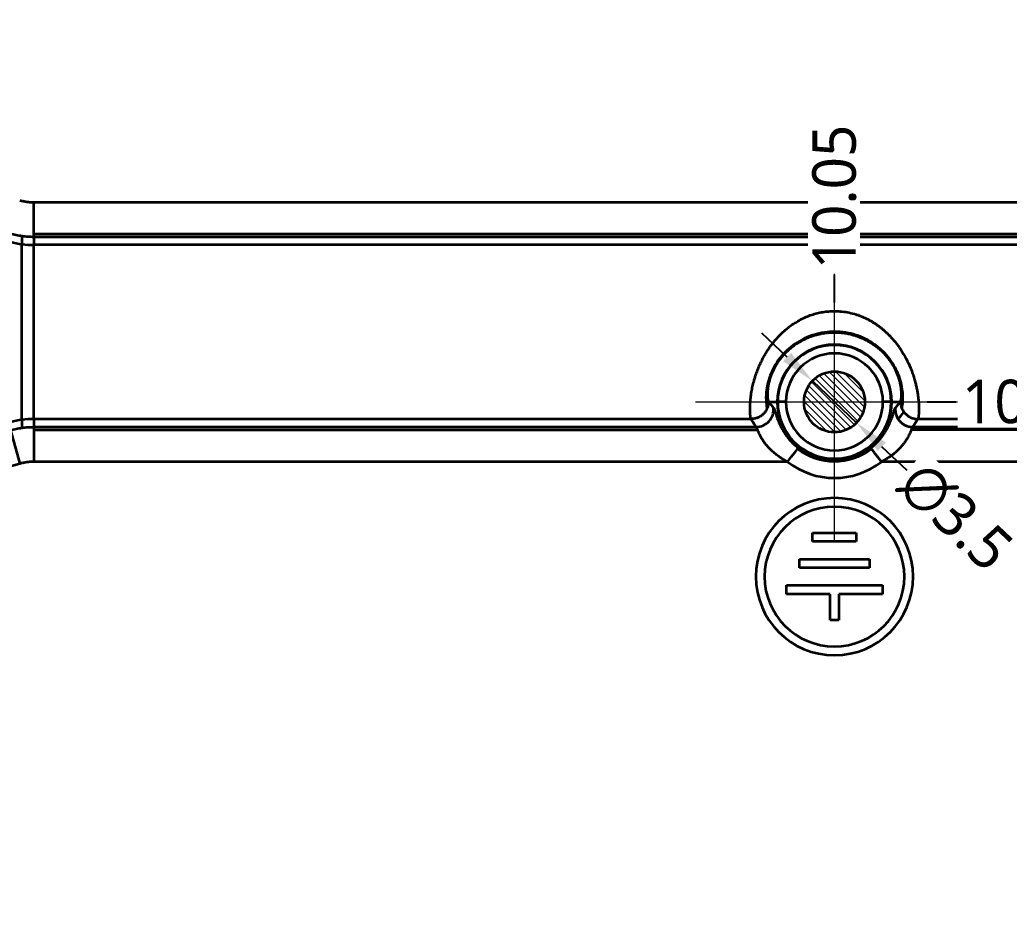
# Model space of a CAD drawing. Header units: millimetres. Extents: x -467 to 269, y 332 to 784.
# Drawn here: x -288.6 to -231.7, y 650.8 to 702.3 of the extents above; entities that cross this region are included whole.
import ezdxf

# ---------------------------------------------------------------- set-up
doc = ezdxf.new("R2010")
doc.units = ezdxf.units.MM
doc.linetypes.add('CENTER', pattern=[50.8, 31.75, -6.35, 6.35, -6.35])
doc.layers.add('1', color=7, linetype='Continuous', true_color=0xffffff)
doc.layers.add('10', color=7, linetype='Continuous', true_color=0xffffff)
doc.layers.add('dim', color=82, linetype='Continuous', lineweight=9)
doc.layers.add('insert', color=85, linetype='Continuous', lineweight=20)
doc.styles.add('Capful-A', font='')
doc.styles.get('Capful-A').set_extended_font_data('Microsoft YaHei')
doc.dimstyles.new('Capful-A-1.0', dxfattribs={"dimtxt": 2.5, "dimasz": 2.5, "dimexe": 1.5, "dimexo": 1, "dimgap": 1.5, "dimtad": 0, "dimdsep": 46, "dimtxsty": 'Capful-A', "dimcen": 0, "dimclrt": 2, "dimazin": 2, "dimtfac": 1, "dimtmove": 0, "dimatfit": 3, "dimfxl": 0, "dimtolj": 1, "dimtzin": 0, "dimarcsym": 0})
doc.dimstyles.new('Capful-A-2.5', dxfattribs={"dimscale": 2.5, "dimtxt": 2.5, "dimasz": 2.5, "dimexe": 1.5, "dimexo": 1, "dimgap": 1.5, "dimtad": 0, "dimdsep": 46, "dimtxsty": 'Capful-A', "dimcen": 0, "dimclrt": 7, "dimazin": 2, "dimtfac": 1, "dimtmove": 0, "dimatfit": 3, "dimfxl": 0, "dimtolj": 1, "dimtzin": 0, "dimarcsym": 0})

# ---------------------------------------------------------------- blocks, each defined once
blk = doc.blocks.new('insert_cir_3.5')
at = {"layer": 'insert', "lineweight": 18}
h = blk.add_hatch(dxfattribs=at)
h.set_pattern_fill('_ANSI31', color=123, scale=0.0875, angle=90)
h.set_pattern_definition([(135, (-303.41597, -621.93713), (-0.1964431, -0.1964431), [])])
h.paths.add_polyline_path([(-1.75, 0, 1), (1.75, 0, 1)])
at = {"layer": 'insert', "color": 1, "linetype": 'CENTER', "lineweight": 18, "ltscale": 0.07}
for p, q in [((0, -1.925), (0, 1.925)), ((-1.925, 0), (1.925, 0))]:
    blk.add_line(p, q, dxfattribs=at)
at = {"layer": 'insert', "lineweight": 18}
blk.add_circle((0, 0), 1.75, dxfattribs=at)
blk = doc.blocks.new('*D29')
at = {"layer": 'Defpoints', "color": 0, "transparency": 16777216}
for p in [(-243.057, 681.502), (-240.517, 679.094)]:
    blk.add_point(p, dxfattribs=at)
at = {"layer": 'dim', "color": 0, "lineweight": -2, "transparency": 16777216}
for p, q in [((-244.509, 682.877), (-245.961, 684.253)), ((-243.057, 681.502), (-240.517, 679.094)), ((-237.613, 676.343), (-239.065, 677.719))]:
    blk.add_line(p, q, dxfattribs=at)
at = {"layer": 'dim', "color": 0, "transparency": 16777216}
blk.add_solid([(-244.28, 683.119), (-244.739, 682.635), (-243.057, 681.502)], dxfattribs=at)
at = {"layer": 'dim', "color": 2, "transparency": 16777216, "insert": (-234.819, 673.697), "char_height": 2.5, "attachment_point": 5, "rotation": 316.5464, "style": 'Capful-A', "bg_fill": 3, "box_fill_scale": 1.1, "bg_fill_color": 256, "bg_fill_true_color": 13158600, "bg_fill_transparency": 0}
blk.add_mtext('\\A1;∅3.5', dxfattribs=at)
at = {"layer": 'dim', "color": 0, "transparency": 16777216}
blk.add_solid([(-238.836, 677.961), (-239.294, 677.477), (-240.517, 679.094)], dxfattribs=at)
blk = doc.blocks.new('*D33')
at = {"layer": 'Defpoints', "color": 0, "transparency": 16777216}
for p in [(-231.737, 766.87), (-231.737, 576.87)]:
    blk.add_point(p, dxfattribs=at)
at = {"layer": 'dim', "color": 0, "lineweight": -2, "transparency": 16777216}
blk.add_line((-231.737, 768.12), (-231.737, 777.097), dxfattribs=at)
at = {"layer": 'dim', "color": 7, "transparency": 16777216, "insert": (-231.737, 780.409), "char_height": 6.25, "attachment_point": 5, "rotation": 90, "style": 'Capful-A', "bg_fill": 3, "box_fill_scale": 1.1, "bg_fill_color": 256, "bg_fill_true_color": 13158600, "bg_fill_transparency": 0}
blk.add_mtext('\\A1;0', dxfattribs=at)
at = {"layer": 'Defpoints', "color": 0, "transparency": 16777216}
blk.add_point((-231.737, 777.097), dxfattribs=at)
blk = doc.blocks.new('*D34')
at = {"layer": 'Defpoints', "color": 0, "transparency": 16777216}
for p in [(-236.946, 680.298), (-231.737, 576.87)]:
    blk.add_point(p, dxfattribs=at)
at = {"layer": 'dim', "color": 0, "lineweight": -2, "transparency": 16777216}
blk.add_line((-236.447, 680.298), (-234.811, 680.298), dxfattribs=at)
at = {"layer": 'dim', "color": 2, "transparency": 16777216, "insert": (-229.361, 680.298), "char_height": 2.5, "attachment_point": 5, "style": 'Capful-A', "bg_fill": 3, "box_fill_scale": 1.1, "bg_fill_color": 256, "bg_fill_true_color": 13158600, "bg_fill_transparency": 0}
blk.add_mtext('\\A1;103.43', dxfattribs=at)
at = {"layer": 'Defpoints', "color": 0, "transparency": 16777216}
blk.add_point((-234.811, 680.298), dxfattribs=at)
blk = doc.blocks.new('*D36')
at = {"layer": 'Defpoints', "color": 0, "transparency": 16777216}
for p in [(-241.787, 685.521), (-231.737, 576.87)]:
    blk.add_point(p, dxfattribs=at)
at = {"layer": 'dim', "color": 0, "lineweight": -2, "transparency": 16777216}
blk.add_line((-241.787, 686.021), (-241.787, 687.601), dxfattribs=at)
at = {"layer": 'dim', "color": 2, "transparency": 16777216, "insert": (-241.787, 692.086), "char_height": 2.5, "attachment_point": 5, "rotation": 90, "style": 'Capful-A', "bg_fill": 3, "box_fill_scale": 1.1, "bg_fill_color": 256, "bg_fill_true_color": 13158600, "bg_fill_transparency": 0}
blk.add_mtext('\\A1;10.05', dxfattribs=at)
at = {"layer": 'Defpoints', "color": 0, "transparency": 16777216}
blk.add_point((-241.787, 687.601), dxfattribs=at)

msp = doc.modelspace()

# ---------------------------------------------------------------- linework, layer by layer
at = {"layer": '1', "color": 1, "linetype": 'CENTER', "lineweight": 18}
for p, q in [((-241.787, 672.298), (-241.787, 688.298)), ((-249.787, 680.298), (-233.787, 680.298))]:
    msp.add_line(p, q, dxfattribs=at)
at = {"layer": '10', "color": 7, "linetype": 'Continuous', "lineweight": 35}
for p, q in [((-287.829, 691.784), (-175.645, 691.784)), ((-287.829, 689.782), (-287.829, 691.784)), ((-288.52, 689.83), (-288.52, 689.371)), ((-175.645, 689.942), (-287.829, 689.942)), ((-175.645, 689.782), (-287.829, 689.782)), ((-287.829, 689.782), (-287.829, 689.324)), ((-288.52, 679.265), (-288.52, 689.371)), ((-175.645, 689.324), (-287.829, 689.324)), ((-287.829, 679.312), (-287.829, 689.324)), ((-245.58, 680.31), (-245.571, 680.298)), ((-245.571, 680.298), (-245.078, 680.298)), ((-244.576, 680.298), (-245.078, 680.298)), ((-238.496, 680.298), (-238.998, 680.298)), ((-238.496, 680.298), (-238.003, 680.298)), ((-288.52, 679.265), (-288.52, 678.806)), ((-287.829, 679.312), (-287.829, 678.854)), ((-246.584, 679.312), (-287.829, 679.312)), ((-192.43, 679.312), (-236.99, 679.312)), ((-289.184, 678.668), (-288.642, 676.74)), ((-287.829, 678.854), (-287.829, 676.852)), ((-287.829, 678.854), (-246.288, 678.854)), ((-287.829, 678.693), (-246.208, 678.693)), ((-192.294, 678.693), (-237.367, 678.693)), ((-237.287, 678.854), (-192.336, 678.854)), ((-288.642, 676.74), (-292.338, 675.701)), ((-244.487, 676.852), (-287.829, 676.852)), ((-191.424, 676.852), (-239.087, 676.852)), ((-243.043, 672.258), (-243.043, 672.76)), ((-243.043, 672.76), (-240.531, 672.76)), ((-240.531, 672.76), (-240.531, 672.258)), ((-240.531, 672.258), (-243.043, 672.258)), ((-243.797, 670.75), (-243.797, 671.253)), ((-243.797, 671.253), (-239.777, 671.253)), ((-239.777, 671.253), (-239.777, 670.75)), ((-239.777, 670.75), (-243.797, 670.75)), ((-244.551, 669.243), (-244.551, 669.745)), ((-244.551, 669.745), (-239.023, 669.745)), ((-242.038, 669.243), (-244.551, 669.243)), ((-242.038, 667.735), (-242.038, 669.243)), ((-239.023, 669.243), (-241.536, 669.243)), ((-241.536, 669.243), (-241.536, 667.735)), ((-239.023, 669.745), (-239.023, 669.243)), ((-241.536, 667.735), (-242.038, 667.735))]:
    msp.add_line(p, q, dxfattribs=at)
at = {"layer": '10', "color": 2, "linetype": 'Continuous', "lineweight": 35}
msp.add_circle((-241.787, 680.298), 1.75, dxfattribs=at)
at = {"layer": '10', "color": 7, "linetype": 'Continuous', "lineweight": 35}
for centre, radius, start, end in [((-241.787, 680.298), 3.291, 0, 180), ((-241.787, 680.298), 3.266, 0, 180), ((-241.787, 680.298), 2.789, 0, 180), ((-241.787, 680.298), 3.291, 180, 0), ((-241.787, 680.298), 3.266, 180, 0), ((-241.787, 680.298), 2.789, 180, 0), ((-241.787, 680.298), 3.424, 231.9246, 308.0751), ((-241.787, 680.298), 3.374, 231.9245, 308.0755), ((-241.787, 680.298), 4.378, 231.9245, 308.0755), ((-241.787, 670.248), 4.523, 0, 180), ((-241.787, 670.248), 4.02, 0, 180), ((-241.787, 670.248), 4.523, 180, 0), ((-241.787, 670.248), 4.02, 180, 0)]:
    msp.add_arc(centre, radius, start, end, dxfattribs=at)
for centre, major_axis, ratio, start_param, end_param in [((-287.829, 694.33), (5.025, 0), 0.996195, 4.43938, 4.712389), ((-246.287, 679.855), (0.823, 0.576), 0.994344, 4.10412, 5.7679), ((-241.787, 684.395), (0, 6.84), 0.800731, 3.874051, 3.958965), ((-287.829, 674.306), (5.025, 0), 0.996195, 1.570796, 1.843805), ((-244.487, 676.852), (0.62, 0.791), 0.000001, 4.712388, 6.219606)]:
    msp.add_ellipse(centre, major_axis=major_axis, ratio=ratio, start_param=start_param, end_param=end_param, dxfattribs=at)
for points in [[(-288.642, 691.896), (-288.576, 691.878), (-288.443, 691.845), (-288.24, 691.81), (-288.035, 691.789), (-287.898, 691.784), (-287.829, 691.784)], [(-287.829, 689.782), (-287.944, 689.782), (-288.173, 689.79), (-288.514, 689.825), (-288.851, 689.883), (-289.074, 689.937), (-289.184, 689.968)], [(-245.571, 680.298), (-245.541, 680.259), (-245.481, 680.181), (-245.387, 680.066), (-245.322, 679.991), (-245.289, 679.953)], [(-238.003, 680.298), (-238, 680.302), (-237.997, 680.306), (-237.994, 680.31)], [(-245.289, 679.953), (-245.281, 679.944), (-245.264, 679.912), (-245.236, 679.834), (-245.205, 679.733), (-245.169, 679.616), (-245.126, 679.484), (-245.076, 679.339), (-245.015, 679.182), (-244.942, 679.012), (-244.85, 678.826), (-244.734, 678.618), (-244.584, 678.388), (-244.393, 678.141), (-244.159, 677.888), (-243.971, 677.722), (-243.868, 677.642)], [(-246.584, 679.312), (-246.553, 679.261), (-246.49, 679.158), (-246.392, 679.006), (-246.323, 678.904), (-246.288, 678.854)], [(-289.184, 678.668), (-289.074, 678.699), (-288.851, 678.753), (-288.514, 678.811), (-288.173, 678.846), (-287.944, 678.854), (-287.829, 678.854)], [(-287.829, 676.852), (-287.898, 676.852), (-288.035, 676.847), (-288.24, 676.826), (-288.443, 676.791), (-288.576, 676.758), (-288.642, 676.74)]]:
    msp.add_open_spline(points, degree=3, dxfattribs=at)
for points, knots in [([(-246.584, 679.312), (-246.584, 679.313), (-246.585, 679.315), (-246.587, 679.319), (-246.588, 679.322), (-246.589, 679.326), (-246.591, 679.33), (-246.592, 679.335), (-246.594, 679.339), (-246.595, 679.344), (-246.596, 679.349), (-246.598, 679.354), (-246.599, 679.359), (-246.6, 679.364), (-246.601, 679.37), (-246.603, 679.375), (-246.604, 679.381), (-246.605, 679.387), (-246.606, 679.393), (-246.607, 679.399), (-246.608, 679.405), (-246.609, 679.411), (-246.611, 679.417), (-246.612, 679.424), (-246.613, 679.43), (-246.614, 679.437), (-246.615, 679.444), (-246.616, 679.45), (-246.617, 679.457), (-246.618, 679.464), (-246.618, 679.471), (-246.619, 679.478), (-246.62, 679.485), (-246.621, 679.492), (-246.622, 679.499), (-246.623, 679.506), (-246.623, 679.513), (-246.624, 679.52), (-246.625, 679.527), (-246.626, 679.534), (-246.626, 679.541), (-246.627, 679.548), (-246.628, 679.555), (-246.628, 679.562), (-246.629, 679.569), (-246.63, 679.576), (-246.63, 679.582), (-246.631, 679.589), (-246.631, 679.596), (-246.632, 679.603), (-246.632, 679.61), (-246.633, 679.616), (-246.633, 679.623), (-246.634, 679.629), (-246.636, 679.666), (-246.639, 679.735), (-246.642, 679.844), (-246.641, 679.958), (-246.638, 680.075), (-246.632, 680.208), (-246.621, 680.358), (-246.605, 680.527), (-246.583, 680.698), (-246.557, 680.863), (-246.528, 681.023), (-246.495, 681.179), (-246.458, 681.337), (-246.412, 681.51), (-246.357, 681.699), (-246.291, 681.902), (-246.217, 682.105), (-246.136, 682.308), (-246.047, 682.509), (-245.951, 682.707), (-245.847, 682.903), (-245.736, 683.096), (-245.617, 683.284), (-245.491, 683.469), (-245.357, 683.649), (-245.216, 683.824), (-245.064, 683.996), (-244.903, 684.166), (-244.731, 684.33), (-244.552, 684.486), (-244.331, 684.661), (-244.062, 684.847), (-243.742, 685.033), (-243.421, 685.186), (-243.1, 685.309), (-242.784, 685.402), (-242.463, 685.469), (-242.183, 685.505), (-241.945, 685.52), (-241.75, 685.523), (-241.554, 685.516), (-241.285, 685.493), (-240.946, 685.44), (-240.615, 685.352), (-240.361, 685.266), (-240.182, 685.195), (-240.005, 685.117), (-239.832, 685.03), (-239.671, 684.941), (-239.523, 684.851), (-239.388, 684.762), (-239.256, 684.669), (-239.128, 684.572), (-239.004, 684.471), (-238.883, 684.365), (-238.789, 684.277), (-238.72, 684.209), (-238.674, 684.163), (-238.629, 684.118), (-238.586, 684.073), (-238.544, 684.029), (-238.503, 683.985), (-238.464, 683.942), (-238.425, 683.899), (-238.351, 683.813), (-238.243, 683.681), (-238.105, 683.498), (-237.904, 683.205), (-237.66, 682.793), (-237.451, 682.347), (-237.312, 681.987), (-237.22, 681.711), (-237.145, 681.449), (-237.085, 681.202), (-237.037, 680.97), (-236.998, 680.742), (-236.969, 680.52), (-236.952, 680.351), (-236.944, 680.227), (-236.939, 680.143), (-236.936, 680.057), (-236.934, 679.97), (-236.934, 679.882), (-236.935, 679.796), (-236.937, 679.712), (-236.939, 679.656), (-236.94, 679.625), (-236.941, 679.615), (-236.942, 679.604), (-236.942, 679.593), (-236.943, 679.582), (-236.944, 679.571), (-236.945, 679.559), (-236.946, 679.547), (-236.948, 679.535), (-236.949, 679.522), (-236.95, 679.51), (-236.952, 679.497), (-236.953, 679.484), (-236.955, 679.472), (-236.957, 679.459), (-236.959, 679.446), (-236.96, 679.434), (-236.962, 679.421), (-236.965, 679.409), (-236.967, 679.397), (-236.969, 679.386), (-236.971, 679.374), (-236.974, 679.364), (-236.976, 679.353), (-236.979, 679.344), (-236.982, 679.335), (-236.985, 679.326), (-236.987, 679.319), (-236.989, 679.314), (-236.99, 679.312)], [0, 0, 0, 0, 0.001604, 0.003192, 0.004765, 0.006322, 0.007864, 0.00939, 0.010901, 0.012397, 0.013877, 0.015341, 0.01679, 0.018223, 0.019641, 0.021043, 0.02243, 0.023802, 0.025158, 0.026498, 0.027823, 0.029132, 0.030426, 0.031705, 0.032968, 0.034215, 0.035447, 0.036664, 0.037865, 0.03905, 0.04022, 0.041375, 0.042514, 0.043637, 0.044745, 0.045838, 0.046915, 0.047976, 0.049022, 0.050053, 0.051068, 0.052068, 0.053052, 0.05402, 0.054974, 0.055911, 0.056833, 0.05774, 0.058631, 0.059507, 0.060367, 0.061212, 0.062041, 0.062855, 0.063653, 0.075462, 0.086682, 0.097316, 0.107363, 0.116826, 0.129232, 0.141075, 0.152359, 0.163092, 0.172295, 0.181409, 0.190439, 0.199391, 0.210409, 0.22126, 0.231957, 0.242516, 0.252951, 0.263279, 0.273515, 0.283677, 0.293781, 0.303845, 0.313887, 0.323924, 0.333974, 0.34463, 0.355214, 0.365747, 0.376253, 0.392949, 0.409394, 0.425693, 0.440599, 0.455277, 0.469819, 0.484319, 0.492997, 0.501683, 0.510401, 0.519172, 0.537664, 0.556289, 0.564894, 0.573496, 0.582111, 0.590757, 0.599449, 0.606696, 0.613906, 0.621086, 0.628244, 0.63539, 0.64253, 0.649674, 0.652607, 0.655487, 0.658313, 0.661088, 0.66381, 0.66648, 0.669099, 0.671666, 0.674182, 0.684284, 0.694539, 0.704967, 0.732327, 0.75989, 0.77417, 0.788844, 0.803945, 0.817079, 0.830687, 0.844785, 0.85939, 0.874514, 0.880639, 0.887227, 0.89428, 0.901799, 0.909783, 0.918234, 0.927151, 0.936535, 0.937714, 0.938966, 0.940289, 0.941684, 0.943152, 0.944691, 0.946303, 0.947986, 0.949742, 0.95157, 0.95347, 0.955442, 0.957486, 0.959603, 0.961791, 0.964052, 0.966384, 0.968789, 0.971266, 0.973815, 0.976436, 0.979129, 0.981894, 0.984732, 0.987641, 0.990623, 0.993676, 0.996802, 1, 1, 1, 1]), ([(-237.908, 679.912), (-237.904, 679.931), (-237.9, 679.95), (-237.879, 680.071), (-237.865, 680.185), (-237.848, 680.43), (-237.846, 680.562), (-237.86, 680.844), (-237.876, 680.996), (-237.932, 681.312), (-237.971, 681.475), (-238.08, 681.811), (-238.147, 681.98), (-238.312, 682.314), (-238.409, 682.481), (-238.634, 682.804), (-238.759, 682.958), (-239.034, 683.247), (-239.186, 683.384), (-239.509, 683.632), (-239.678, 683.742), (-240.035, 683.938), (-240.223, 684.023), (-240.606, 684.162), (-240.801, 684.216), (-241.2, 684.295), (-241.405, 684.32), (-241.812, 684.338), (-242.014, 684.332), (-242.417, 684.289), (-242.619, 684.252), (-243.213, 684.095), (-243.584, 683.934), (-244.276, 683.496), (-244.579, 683.23), (-244.964, 682.773), (-245.08, 682.611), (-245.28, 682.283), (-245.364, 682.116), (-245.507, 681.778), (-245.563, 681.609), (-245.649, 681.283), (-245.679, 681.125), (-245.736, 680.667), (-245.731, 680.398), (-245.695, 680.074), (-245.682, 679.989), (-245.666, 679.911)], [0, 0, 0, 0, 0.007698, 0.007698, 0.047708, 0.047708, 0.087717, 0.087717, 0.127727, 0.127727, 0.167737, 0.167737, 0.207746, 0.207746, 0.247756, 0.247756, 0.287765, 0.287765, 0.327775, 0.327775, 0.367784, 0.367784, 0.407794, 0.407794, 0.447804, 0.447804, 0.487813, 0.487813, 0.527823, 0.527823, 0.567832, 0.567832, 0.647851, 0.647851, 0.727871, 0.727871, 0.76788, 0.76788, 0.80789, 0.80789, 0.847899, 0.847899, 0.887909, 0.887909, 0.967928, 0.967928, 1, 1, 1, 1]), ([(-237.994, 680.31), (-237.993, 680.312), (-237.99, 680.315), (-237.986, 680.322), (-237.983, 680.33), (-237.979, 680.338), (-237.975, 680.347), (-237.972, 680.358), (-237.968, 680.369), (-237.965, 680.382), (-237.962, 680.395), (-237.958, 680.41), (-237.955, 680.425), (-237.952, 680.441), (-237.949, 680.459), (-237.946, 680.477), (-237.944, 680.496), (-237.942, 680.517), (-237.939, 680.538), (-237.937, 680.561), (-237.936, 680.584), (-237.934, 680.608), (-237.933, 680.634), (-237.932, 680.66), (-237.931, 680.687), (-237.931, 680.716), (-237.931, 680.745), (-237.931, 680.775), (-237.932, 680.807), (-237.933, 680.839), (-237.934, 680.872), (-237.937, 680.906), (-237.94, 680.952), (-237.945, 681.01), (-237.953, 681.081), (-237.963, 681.154), (-237.976, 681.23), (-237.99, 681.308), (-238.008, 681.388), (-238.027, 681.47), (-238.05, 681.554), (-238.076, 681.64), (-238.104, 681.728), (-238.136, 681.818), (-238.172, 681.909), (-238.211, 682.001), (-238.253, 682.095), (-238.297, 682.183), (-238.34, 682.267), (-238.384, 682.345), (-238.431, 682.424), (-238.481, 682.504), (-238.534, 682.585), (-238.591, 682.667), (-238.651, 682.748), (-238.715, 682.83), (-238.783, 682.912), (-238.855, 682.994), (-238.931, 683.075), (-239.01, 683.156), (-239.094, 683.236), (-239.182, 683.314), (-239.274, 683.392), (-239.353, 683.454), (-239.417, 683.502), (-239.464, 683.536), (-239.511, 683.57), (-239.56, 683.603), (-239.609, 683.635), (-239.659, 683.667), (-239.71, 683.699), (-239.761, 683.73), (-239.814, 683.76), (-239.867, 683.79), (-239.921, 683.818), (-239.976, 683.847), (-240.031, 683.874), (-240.101, 683.908), (-240.185, 683.945), (-240.284, 683.987), (-240.383, 684.025), (-240.484, 684.061), (-240.586, 684.095), (-240.689, 684.125), (-240.847, 684.168), (-241.059, 684.214), (-241.323, 684.253), (-241.579, 684.274), (-241.826, 684.279), (-242.013, 684.272), (-242.143, 684.262), (-242.222, 684.254), (-242.304, 684.244), (-242.39, 684.232), (-242.479, 684.218), (-242.572, 684.201), (-242.668, 684.18), (-242.767, 684.157), (-242.87, 684.13), (-242.975, 684.099), (-243.092, 684.061), (-243.216, 684.016), (-243.341, 683.966), (-243.454, 683.917), (-243.555, 683.869), (-243.644, 683.824), (-243.721, 683.782), (-243.787, 683.744), (-243.933, 683.658), (-244.144, 683.518), (-244.385, 683.324), (-244.577, 683.145), (-244.731, 682.983), (-244.869, 682.819), (-244.992, 682.656), (-245.102, 682.494), (-245.199, 682.332), (-245.285, 682.171), (-245.36, 682.012), (-245.424, 681.856), (-245.49, 681.673), (-245.549, 681.468), (-245.597, 681.25), (-245.627, 681.049), (-245.64, 680.89), (-245.644, 680.767), (-245.643, 680.672), (-245.639, 680.588), (-245.634, 680.535), (-245.631, 680.505), (-245.629, 680.494), (-245.628, 680.484), (-245.627, 680.475), (-245.625, 680.465), (-245.624, 680.456), (-245.622, 680.447), (-245.621, 680.438), (-245.619, 680.429), (-245.618, 680.421), (-245.616, 680.413), (-245.615, 680.406), (-245.613, 680.398), (-245.611, 680.391), (-245.609, 680.384), (-245.608, 680.378), (-245.606, 680.371), (-245.604, 680.365), (-245.602, 680.359), (-245.601, 680.354), (-245.599, 680.349), (-245.597, 680.343), (-245.595, 680.339), (-245.593, 680.334), (-245.591, 680.33), (-245.59, 680.326), (-245.588, 680.322), (-245.586, 680.319), (-245.584, 680.316), (-245.582, 680.313), (-245.581, 680.311), (-245.58, 680.31)], [0, 0, 0, 0, 0.004413, 0.008805, 0.013175, 0.017525, 0.021857, 0.026169, 0.030465, 0.034744, 0.039007, 0.043255, 0.04749, 0.051712, 0.055922, 0.060122, 0.064311, 0.068492, 0.072664, 0.076831, 0.080991, 0.085146, 0.089298, 0.093448, 0.097596, 0.101743, 0.105891, 0.110041, 0.114193, 0.11835, 0.122511, 0.126679, 0.130853, 0.138677, 0.146385, 0.153987, 0.161492, 0.168909, 0.176249, 0.183522, 0.190739, 0.197911, 0.205049, 0.212164, 0.219268, 0.226371, 0.233486, 0.240624, 0.246414, 0.252269, 0.258196, 0.264202, 0.270293, 0.276475, 0.282754, 0.289135, 0.295624, 0.302225, 0.308944, 0.315784, 0.32275, 0.329845, 0.337074, 0.34444, 0.347885, 0.351352, 0.354842, 0.358356, 0.361892, 0.365451, 0.369033, 0.372639, 0.376269, 0.379921, 0.383598, 0.387299, 0.391023, 0.394771, 0.401204, 0.407635, 0.414065, 0.420493, 0.42692, 0.433345, 0.439769, 0.456393, 0.472404, 0.487806, 0.502606, 0.51681, 0.521318, 0.526056, 0.531024, 0.536224, 0.541654, 0.547315, 0.553207, 0.559331, 0.565686, 0.572273, 0.579091, 0.587895, 0.595994, 0.603388, 0.610077, 0.61606, 0.621337, 0.625909, 0.629775, 0.651827, 0.671343, 0.685392, 0.69891, 0.711935, 0.724506, 0.73667, 0.748822, 0.760873, 0.772878, 0.784894, 0.796975, 0.816429, 0.83618, 0.856428, 0.877357, 0.890845, 0.904458, 0.918235, 0.932216, 0.934394, 0.936571, 0.938748, 0.940925, 0.943101, 0.945277, 0.947453, 0.949629, 0.951806, 0.953982, 0.95616, 0.958338, 0.960516, 0.962696, 0.964877, 0.967058, 0.969241, 0.971425, 0.973611, 0.975799, 0.977988, 0.980179, 0.982372, 0.984567, 0.986764, 0.988963, 0.991165, 0.99337, 0.995577, 0.997787, 1, 1, 1, 1]), ([(-238.285, 679.953), (-238.277, 679.962), (-238.261, 679.981), (-238.238, 680.008), (-238.214, 680.036), (-238.19, 680.064), (-238.166, 680.092), (-238.143, 680.121), (-238.119, 680.149), (-238.096, 680.179), (-238.073, 680.208), (-238.049, 680.238), (-238.026, 680.268), (-238.011, 680.288), (-238.003, 680.298)], [0, 0, 0, 0, 0.080039, 0.160678, 0.241915, 0.323751, 0.406186, 0.48922, 0.572852, 0.657084, 0.741915, 0.827344, 0.913373, 1, 1, 1, 1]), ([(-237.994, 680.31), (-237.993, 680.254), (-237.988, 680.195), (-237.966, 680.075), (-237.949, 680.015), (-237.902, 679.894), (-237.872, 679.835), (-237.8, 679.721), (-237.757, 679.667), (-237.661, 679.569), (-237.608, 679.524), (-237.493, 679.446), (-237.432, 679.414), (-237.307, 679.362), (-237.243, 679.343), (-237.115, 679.318), (-237.052, 679.312), (-236.99, 679.312)], [0, 0, 0, 0, 0.125, 0.125, 0.25, 0.25, 0.375, 0.375, 0.5, 0.5, 0.625, 0.625, 0.75, 0.75, 0.875, 0.875, 1, 1, 1, 1]), ([(-239, 678.38), (-238.966, 678.429), (-238.892, 678.537), (-238.791, 678.704), (-238.697, 678.878), (-238.628, 679.024), (-238.576, 679.143), (-238.538, 679.238), (-238.503, 679.329), (-238.472, 679.415), (-238.444, 679.497), (-238.419, 679.574), (-238.403, 679.626), (-238.393, 679.656), (-238.39, 679.667), (-238.386, 679.678), (-238.383, 679.688), (-238.38, 679.699), (-238.377, 679.709), (-238.374, 679.719), (-238.371, 679.729), (-238.368, 679.738), (-238.365, 679.748), (-238.362, 679.757), (-238.359, 679.766), (-238.356, 679.775), (-238.354, 679.784), (-238.351, 679.792), (-238.348, 679.8), (-238.346, 679.809), (-238.343, 679.816), (-238.341, 679.824), (-238.338, 679.832), (-238.336, 679.839), (-238.334, 679.846), (-238.331, 679.853), (-238.329, 679.859), (-238.327, 679.866), (-238.325, 679.872), (-238.322, 679.878), (-238.32, 679.884), (-238.318, 679.89), (-238.316, 679.895), (-238.314, 679.9), (-238.312, 679.905), (-238.31, 679.91), (-238.308, 679.915), (-238.306, 679.919), (-238.304, 679.923), (-238.302, 679.927), (-238.3, 679.931), (-238.298, 679.934), (-238.296, 679.938), (-238.294, 679.941), (-238.293, 679.944), (-238.291, 679.947), (-238.289, 679.949), (-238.287, 679.951), (-238.286, 679.953), (-238.285, 679.953)], [0, 0, 0, 0, 0.05705, 0.128215, 0.199266, 0.27097, 0.316138, 0.361861, 0.408309, 0.455647, 0.504028, 0.553596, 0.604486, 0.612833, 0.621182, 0.629536, 0.637893, 0.646255, 0.654623, 0.662996, 0.671375, 0.679762, 0.688156, 0.696558, 0.704968, 0.713388, 0.721818, 0.730257, 0.738708, 0.74717, 0.755645, 0.764131, 0.772631, 0.781145, 0.789672, 0.798215, 0.806773, 0.815346, 0.823937, 0.832544, 0.841168, 0.849811, 0.858472, 0.867152, 0.875852, 0.884571, 0.893312, 0.902074, 0.910857, 0.919663, 0.928492, 0.937344, 0.946219, 0.955119, 0.964044, 0.972994, 0.981969, 0.990971, 1, 1, 1, 1]), ([(-237.287, 678.854), (-237.279, 678.864), (-237.265, 678.885), (-237.243, 678.916), (-237.222, 678.948), (-237.2, 678.98), (-237.179, 679.012), (-237.158, 679.044), (-237.137, 679.077), (-237.115, 679.109), (-237.094, 679.143), (-237.073, 679.176), (-237.053, 679.21), (-237.032, 679.244), (-237.011, 679.278), (-236.997, 679.301), (-236.99, 679.312)], [0, 0, 0, 0, 0.067704, 0.135982, 0.204832, 0.274255, 0.344251, 0.41482, 0.485962, 0.557677, 0.629965, 0.702826, 0.77626, 0.850267, 0.924847, 1, 1, 1, 1]), ([(-244.487, 676.852), (-244.497, 676.857), (-244.517, 676.867), (-244.546, 676.883), (-244.575, 676.899), (-244.604, 676.915), (-244.633, 676.931), (-244.661, 676.947), (-244.689, 676.964), (-244.717, 676.98), (-244.745, 676.997), (-244.772, 677.014), (-244.799, 677.031), (-244.826, 677.048), (-244.853, 677.065), (-244.879, 677.082), (-244.905, 677.099), (-244.931, 677.117), (-244.957, 677.135), (-244.983, 677.152), (-245.04, 677.193), (-245.127, 677.258), (-245.241, 677.349), (-245.348, 677.442), (-245.464, 677.551), (-245.586, 677.678), (-245.71, 677.822), (-245.82, 677.965), (-245.918, 678.111), (-246.004, 678.257), (-246.064, 678.372), (-246.105, 678.457), (-246.132, 678.515), (-246.156, 678.572), (-246.173, 678.612), (-246.185, 678.639), (-246.191, 678.654), (-246.197, 678.668), (-246.202, 678.682), (-246.208, 678.696), (-246.214, 678.71), (-246.219, 678.723), (-246.225, 678.736), (-246.23, 678.749), (-246.236, 678.761), (-246.241, 678.773), (-246.246, 678.784), (-246.251, 678.795), (-246.256, 678.805), (-246.261, 678.814), (-246.265, 678.823), (-246.27, 678.831), (-246.275, 678.838), (-246.279, 678.844), (-246.283, 678.85), (-246.286, 678.853), (-246.288, 678.854)], [0, 0, 0, 0, 0.009098, 0.018155, 0.027171, 0.036146, 0.045082, 0.053979, 0.062837, 0.071657, 0.080438, 0.089183, 0.09789, 0.106562, 0.115197, 0.123798, 0.132363, 0.140895, 0.149393, 0.157858, 0.16629, 0.207127, 0.247065, 0.286181, 0.324554, 0.380343, 0.435267, 0.489643, 0.543801, 0.602247, 0.662706, 0.689918, 0.718077, 0.747208, 0.777331, 0.786099, 0.79505, 0.804182, 0.813496, 0.822993, 0.832673, 0.842536, 0.852582, 0.862812, 0.873227, 0.883826, 0.894609, 0.905577, 0.91673, 0.928069, 0.939593, 0.951302, 0.963198, 0.975279, 0.987546, 1, 1, 1, 1]), ([(-239.706, 677.642), (-239.692, 677.653), (-239.665, 677.674), (-239.625, 677.707), (-239.586, 677.74), (-239.548, 677.773), (-239.51, 677.807), (-239.474, 677.84), (-239.438, 677.874), (-239.404, 677.908), (-239.37, 677.941), (-239.337, 677.975), (-239.305, 678.009), (-239.274, 678.043), (-239.243, 678.076), (-239.214, 678.11), (-239.185, 678.144), (-239.157, 678.177), (-239.13, 678.211), (-239.103, 678.244), (-239.077, 678.277), (-239.052, 678.31), (-239.027, 678.344), (-239.01, 678.368), (-239, 678.38)], [0, 0, 0, 0, 0.050337, 0.100115, 0.149342, 0.198027, 0.24618, 0.293809, 0.340923, 0.387533, 0.433648, 0.479278, 0.524435, 0.569129, 0.613371, 0.657173, 0.700547, 0.743505, 0.786059, 0.828222, 0.870008, 0.911429, 0.952501, 1, 1, 1, 1]), ([(-237.287, 678.854), (-237.287, 678.853), (-237.289, 678.852), (-237.291, 678.85), (-237.293, 678.848), (-237.295, 678.845), (-237.297, 678.842), (-237.299, 678.839), (-237.301, 678.836), (-237.303, 678.833), (-237.305, 678.829), (-237.307, 678.826), (-237.309, 678.822), (-237.311, 678.818), (-237.314, 678.814), (-237.316, 678.81), (-237.318, 678.805), (-237.32, 678.801), (-237.322, 678.796), (-237.325, 678.792), (-237.327, 678.787), (-237.329, 678.782), (-237.332, 678.777), (-237.334, 678.771), (-237.336, 678.766), (-237.339, 678.761), (-237.341, 678.755), (-237.344, 678.749), (-237.346, 678.744), (-237.348, 678.738), (-237.351, 678.732), (-237.353, 678.726), (-237.356, 678.72), (-237.358, 678.714), (-237.361, 678.708), (-237.364, 678.702), (-237.366, 678.695), (-237.369, 678.689), (-237.371, 678.683), (-237.374, 678.676), (-237.377, 678.67), (-237.379, 678.663), (-237.382, 678.657), (-237.385, 678.65), (-237.387, 678.644), (-237.39, 678.637), (-237.393, 678.631), (-237.407, 678.598), (-237.434, 678.534), (-237.481, 678.433), (-237.534, 678.326), (-237.593, 678.217), (-237.65, 678.123), (-237.702, 678.044), (-237.745, 677.981), (-237.791, 677.918), (-237.84, 677.854), (-237.89, 677.792), (-237.953, 677.718), (-238.031, 677.633), (-238.125, 677.537), (-238.227, 677.442), (-238.313, 677.367), (-238.379, 677.313), (-238.423, 677.277), (-238.468, 677.242), (-238.515, 677.208), (-238.562, 677.173), (-238.61, 677.139), (-238.659, 677.106), (-238.709, 677.072), (-238.76, 677.039), (-238.812, 677.007), (-238.865, 676.975), (-238.919, 676.943), (-238.974, 676.912), (-239.03, 676.882), (-239.068, 676.862), (-239.087, 676.852)], [0, 0, 0, 0, 0.005775, 0.011509, 0.017201, 0.022851, 0.02846, 0.034026, 0.039552, 0.045035, 0.050477, 0.055877, 0.061235, 0.066552, 0.071828, 0.077061, 0.082254, 0.087404, 0.092513, 0.097581, 0.102607, 0.107592, 0.112535, 0.117437, 0.122297, 0.127116, 0.131894, 0.136631, 0.141326, 0.145979, 0.150592, 0.155163, 0.159694, 0.164183, 0.16863, 0.173037, 0.177403, 0.181727, 0.186011, 0.190253, 0.194455, 0.198616, 0.202736, 0.206815, 0.210853, 0.21485, 0.218807, 0.222723, 0.273447, 0.322051, 0.36865, 0.413375, 0.456376, 0.480548, 0.504602, 0.528566, 0.552468, 0.576336, 0.600197, 0.637375, 0.675298, 0.714057, 0.753738, 0.769183, 0.784749, 0.80044, 0.816261, 0.832216, 0.848309, 0.864544, 0.880926, 0.897457, 0.914143, 0.930985, 0.947989, 0.965157, 0.982493, 1, 1, 1, 1]), ([(-239.706, 677.642), (-239.704, 677.639), (-239.699, 677.632), (-239.68, 677.609), (-239.667, 677.592), (-239.633, 677.549), (-239.612, 677.522), (-239.564, 677.46), (-239.536, 677.424), (-239.475, 677.347), (-239.442, 677.304), (-239.373, 677.217), (-239.337, 677.171), (-239.265, 677.078), (-239.228, 677.032), (-239.156, 676.94), (-239.121, 676.895), (-239.087, 676.852)], [0, 0, 0, 0, 0.125, 0.125, 0.25, 0.25, 0.375, 0.375, 0.5, 0.5, 0.625, 0.625, 0.75, 0.75, 0.875, 0.875, 1, 1, 1, 1])]:
    msp.add_open_spline(points, degree=3, knots=knots, dxfattribs=at)
for points, weights in [([(-245.58, 680.31), (-245.584, 679.732), (-245.994, 679.315), (-246.584, 679.312)], [1.19511455312, 0.952313674737, 0.93611916272, 1.14653101707]), ([(-238.285, 679.953), (-238.344, 679.326), (-237.918, 678.857), (-237.287, 678.854)], [1.19511447188, 0.934961784398, 0.934961842708, 1.19511464681])]:
    msp.add_rational_spline(points, weights, degree=3, dxfattribs=at)

# ---------------------------------------------------------------- block references
at = {"layer": 'insert', "lineweight": 18}
msp.add_blockref('insert_cir_3.5', (-241.787, 680.298), dxfattribs=at)

# ---------------------------------------------------------------- next in the draw order: dimensions: what is measured, and where the dimension line sits
at = {"layer": 'dim'}
dim = msp.add_diameter_dim_2p(p1=(-243.057, 681.502), p2=(-240.517, 679.094), dimstyle='Capful-A-1.0', override={"dimasz": 2, "dimexe": 0.49975, "dimexo": 0.49975, "dimgap": 0.49975}, dxfattribs=at)
dim.commit()
dim.dimension.update_dxf_attribs({"geometry": '*D29', "text_midpoint": (-234.819, 673.697)})

# ---------------------------------------------------------------- next in the draw order: dimensions: what is measured, and where the dimension line sits
dim = msp.add_ordinate_dim(feature_location=(-231.737028352, 766.870444756), offset=(0, 10.22687115), dtype=1, origin=(-231.737028352, 576.870444756), dimstyle='Capful-A-2.5', override={"dimasz": 2, "dimexe": 0.49975, "dimexo": 0.49975, "dimgap": 0.49975}, dxfattribs=at)
dim.commit()
dim.dimension.update_dxf_attribs({"geometry": '*D33', "text_midpoint": (-231.737028352, 780.40850498)})

# ---------------------------------------------------------------- next in the draw order: dimensions: what is measured, and where the dimension line sits
dim = msp.add_ordinate_dim(feature_location=(-236.946, 680.298), offset=(2.136, 0), dtype=0, origin=(-231.737, 576.87), dimstyle='Capful-A-1.0', override={"dimasz": 2, "dimexe": 0.49975, "dimexo": 0.49975, "dimgap": 0.49975}, dxfattribs=at)
dim.commit()
dim.dimension.update_dxf_attribs({"geometry": '*D34', "text_midpoint": (-229.361, 680.298)})

# ---------------------------------------------------------------- next in the draw order: dimensions: what is measured, and where the dimension line sits
dim = msp.add_ordinate_dim(feature_location=(-241.787, 685.521), offset=(0, 2.08), dtype=1, origin=(-231.737, 576.87), dimstyle='Capful-A-1.0', override={"dimasz": 2, "dimexe": 0.49975, "dimexo": 0.49975, "dimgap": 0.49975}, dxfattribs=at)
dim.commit()
dim.dimension.update_dxf_attribs({"geometry": '*D36', "text_midpoint": (-241.787, 692.086)})

doc.saveas('drawing.dxf')
